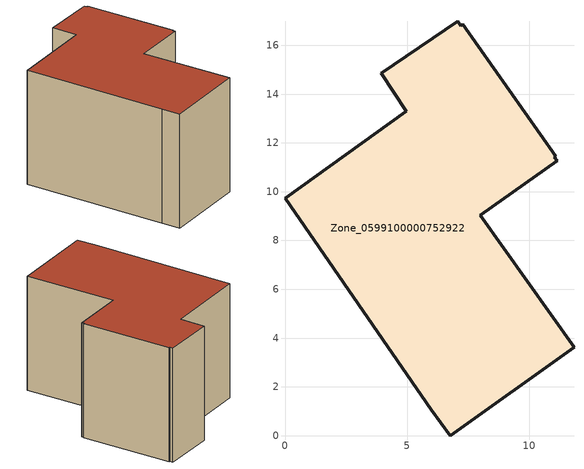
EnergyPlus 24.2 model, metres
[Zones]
Zone_0599100000752922
 floor ground (C_G): 11.14,11.26 8,9.03 11.84,3.62 6.78,0 5.99,1.06 0,9.74 4.97,13.3 3.94,14.85 7.07,16.98 7.21,16.79 7.29,16.86 11.1,11.45 11.04,11.41 z0
 wall outside (C_F): 7.07,16.98 3.94,14.85 4.97,13.3 0,9.74 5.99,1.06 6.78,0 11.84,3.62 8,9.03 11.14,11.26 11.04,11.41 11.1,11.45 7.29,16.86 7.21,16.79 7.07,16.98 z0:8.38
 roof outside (C_R): 11.1,11.45 7.29,16.86 7.21,16.79 7.07,16.98 3.94,14.85 4.97,13.3 0,9.74 5.99,1.06 6.78,0 11.84,3.62 8,9.03 11.14,11.26 11.04,11.41 z8.38
[BUILDING]
Pand.0599100000752922: North Axis=0; Terrain=City; Loads Convergence Tolerance Value=0.04; Temperature Convergence Tolerance Value=0.4; Solar Distribution=FullExterior; Maximum Number of Warmup Days=25; Minimum Number of Warmup Days=1
[Site:Location]
Rotterdam.The.Hague.AP_ZH_NLD Design_Conditions: Latitude=51.96; Longitude=4.45; Time Zone=1; Elevation=-4.5
[SITE:GROUNDTEMPERATURE:BUILDINGSURFACE]
18, 18, 18, 18, 18, 18, 18, 18, 18, 18, 18, 18
[MATERIAL] Thermal Absorptance=0.9; Solar Absorptance=0.7; Visible Absorptance=0.7
Name | Roughness | Thickness | Conductivity | Density | Specific Heat
G.TC.2006-2014 | MediumSmooth | 0.15 | 0.06 | 540 | 1210
F.TC.2006-2014 | Rough | 0.3 | 0.12 | 1920 | 840
R.TC.2006-2014 | MediumRough | 0.2 | 0.08 | 1500 | 1000
[CONSTRUCTION]
C_G: G.TC.2006-2014
C_F: F.TC.2006-2014
C_R: R.TC.2006-2014
[ZONE]
Zone_0599100000752922: Type=1; Multiplier=1; Ceiling Height=Autocalculate; Volume=Autocalculate; Floor Area=autocalculate; Part of Total Floor Area=Yes
[ZONEINFILTRATION:DESIGNFLOWRATE]
Infil_Zone_0599100000752922: Zone or ZoneList or Space or SpaceList=Zone_0599100000752922; Schedule=AlwaysOn; Design Flow Rate Calculation Method=Flow/Area; Flow Rate per Floor Area=0.0015; Constant Term Coefficient=1; Temperature Term Coefficient=0; Velocity Term Coefficient=0; Velocity Squared Term Coefficient=0
[HVACTEMPLATE:ZONE:IDEALLOADSAIRSYSTEM]
Zone_0599100000752922: Maximum Heating Supply Air Temperature=50; Minimum Cooling Supply Air Temperature=13; Maximum Heating Supply Air Humidity Ratio=0.0156; Minimum Cooling Supply Air Humidity Ratio=0.0077; Heating Limit=NoLimit; Cooling Limit=NoLimit; Dehumidification Control Type=ConstantSensibleHeatRatio; Cooling Sensible Heat Ratio=0.7; Dehumidification Setpoint=60; Humidification Control Type=None; Humidification Setpoint=30; Outdoor Air Method=None; Outdoor Air Flow Rate per Person=0.00944; Outdoor Air Flow Rate per Zone Floor Area=0; Outdoor Air Flow Rate per Zone=0; Demand Controlled Ventilation Type=None; Outdoor Air Economizer Type=NoEconomizer; Heat Recovery Type=None; Sensible Heat Recovery Effectiveness=0.7; Latent Heat Recovery Effectiveness=0.65
[ZONECONTROL:THERMOSTAT]
ThermostatControl_Zone_0599100000752922: Zone or ZoneList=Zone_0599100000752922; Control Type Schedule=DualSetpointControlType; Control 1=Thermostat_Zone_0599100000752922; Temperature Difference Between Cutout And Setpoint=0
[THERMOSTATSETPOINT:DUALSETPOINT]
Thermostat_Zone_0599100000752922: Heating Setpoint Temperature Schedule=HeatingSetpoint_Zone_0599100000752922; Cooling Setpoint Temperature Schedule=CoolingSetpoint_Zone_0599100000752922
[SCHEDULE:COMPACT]
HeatingSetpoint_Zone_0599100000752922: Through: 12/31, For: AllDays, Until: 24:00, 21
CoolingSetpoint_Zone_0599100000752922: Through: 12/31, For: AllDays, Until: 24:00, 24
DualSetpointControlType: Through: 12/31, For: AllDays, Until: 24:00, 4
AlwaysOn: Through: 12/31, For: AllDays, Until: 24:00, 1
